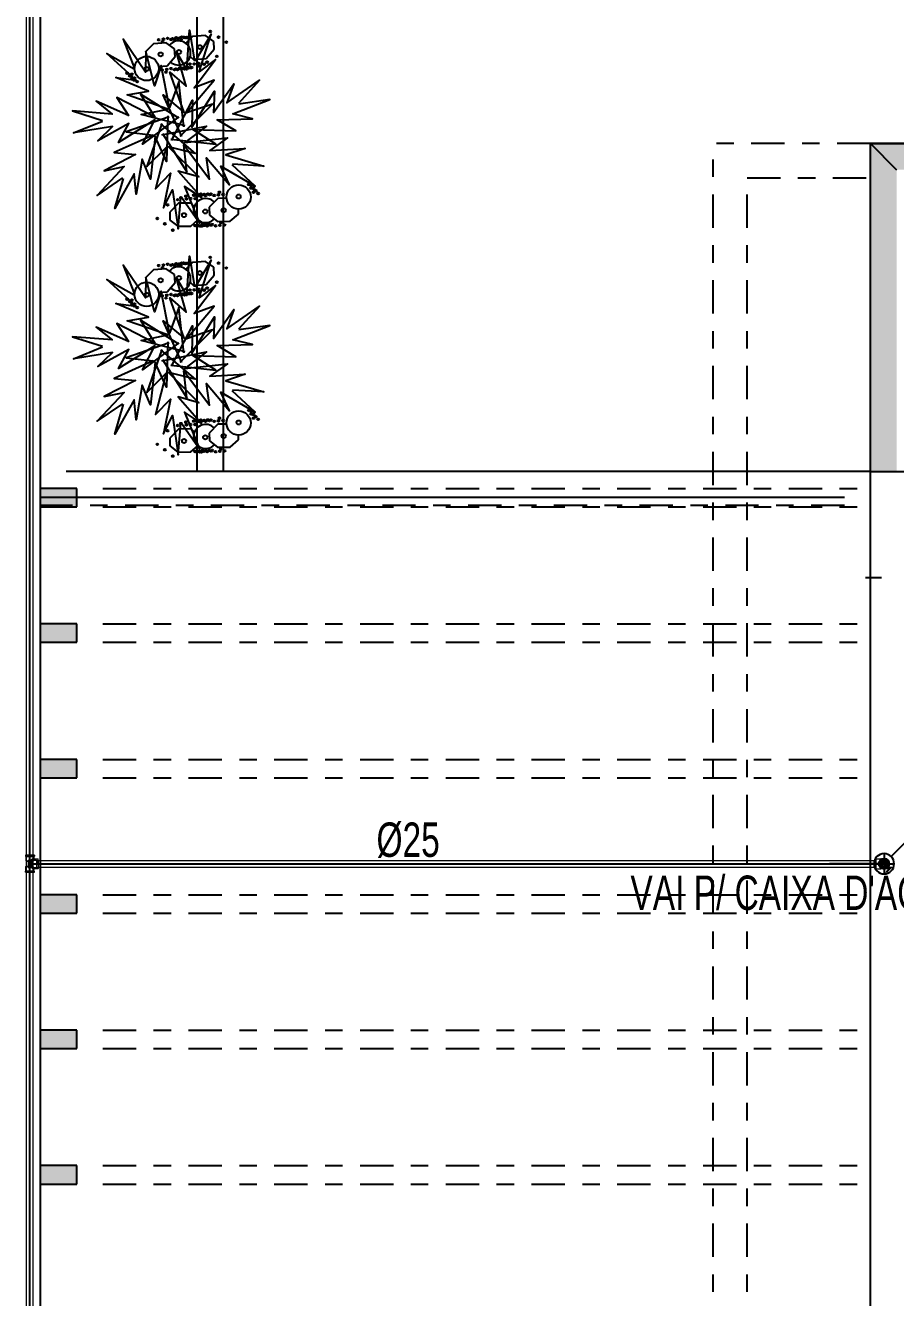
# Model space of a CAD drawing. Header units: millimetres. Extents: x 1573 to 2177, y 1587 to 1932.
# Drawn here: x 1891.17 to 1896.15, y 1916.02 to 1923.3 of the extents above; entities that cross this region are included whole.
import ezdxf
from ezdxf.enums import TextEntityAlignment as Align

# ---------------------------------------------------------------- set-up
doc = ezdxf.new("R2010")
doc.units = ezdxf.units.MM
doc.header["$LTSCALE"] = 0.03
doc.linetypes.add('DASHDOT', pattern=[25.4, 12.7, -6.35, 0, -6.35])
for name, color, linetype in [('-HIDRO', 8, 'Continuous'), ('AF', 2, 'Continuous'), ('Prumadas_T', 2, 'Continuous')]:
    doc.layers.add(name, color=color, linetype=linetype)
doc.layers.add('TigreCad', color=2, linetype='Continuous', lineweight=13)
doc.styles.add('CELIO_COTA', font='technic_.ttf', dxfattribs={"width": 0.85})

# ---------------------------------------------------------------- blocks, each defined once
blk = doc.blocks.new('35288376p')
at = {"layer": 'TigreCad'}
for p, q in [((-32.5, 17), (-32.5, -17)), ((-32.5, 17), (-28.5, 17)), ((-28.5, 17), (-26.6, 15.1)), ((-28.5, 17), (-28.5, -17)), ((-26.6, 15.1), (-26.6, -15.1)), ((-26.6, 15.1), (-21.5, 15.1)), ((-21.5, 15.1), (-11, 0)), ((-19, 17.6), (-19, 31.5)), ((-19, 17.6), (-6.9, 10.5)), ((0, 32), (-18.5, 32)), ((-11, 0), (-11, 6)), ((-9.3, 0), (-9.3, 3.4)), ((6.5, 10.5), (-6.5, 10.5)), ((6.3, 6.4), (-6.3, 6.4)), ((0, 6.5), (-0.1, 6.4)), ((0, 32), (18.5, 32)), ((0, 6.5), (0.1, 6.4)), ((19, 17.6), (6.9, 10.5)), ((9.3, 0), (9.3, 3.4)), ((9.3, -13.4), (9.3, 0)), ((21.5, 15.1), (11, 0)), ((11, 0), (11, 6)), ((11, -15.1), (11, 0)), ((19, 31.5), (19, 17.6)), ((26.6, 15.1), (21.5, 15.1)), ((28.5, 17), (26.6, 15.1)), ((26.6, -15.1), (26.6, 15.1)), ((32.5, 17), (28.5, 17)), ((28.5, -17), (28.5, 17)), ((32.5, -17), (32.5, 17)), ((-32.5, -17), (-28.5, -17)), ((-28.5, -17), (-26.6, -15.1)), ((-26.6, -15.1), (-11, -15.1)), ((-11, -15.1), (-11, 0)), ((-11, -15.1), (-9.3, -13.4)), ((-9.3, -13.4), (-9.3, 0)), ((9.3, -13.4), (-9.3, -13.4)), ((11, -15.1), (9.3, -13.4)), ((26.6, -15.1), (11, -15.1)), ((28.5, -17), (26.6, -15.1)), ((32.5, -17), (28.5, -17))]:
    blk.add_line(p, q, dxfattribs=at)
for centre, radius, start, end in [((-21.5, 17.6), 2.5, 270, 0), ((-18.5, 31.5), 0.5, 90, 180), ((-6.5, 6), 4.5, 90, 180), ((-6.3, 3.4), 3, 90, 180), ((6.3, 3.4), 3, 0, 90), ((6.5, 6), 4.5, 0, 90), ((18.5, 31.5), 0.5, 0, 90), ((21.5, 17.6), 2.5, 180, 270)]:
    blk.add_arc(centre, radius, start, end, dxfattribs=at)
blk = doc.blocks.new('35217835s')
at = {"layer": 'TigreCad', "linetype": 'Continuous'}
for p, q in [((-10.8, 2.1), (-10.8, 0)), ((10.8, 2.1), (10.8, 0)), ((-19, -12), (-16.6, -9.6)), ((-19, -31.5), (-19, -12)), ((-19, -12), (-18.4, -12)), ((-19, -31.5), (19, -31.5)), ((-18.5, -32), (18.5, -32)), ((-15.9, -6.1), (-18.4, -12)), ((-17.6, -11.4), (-17.7, -11.5)), ((-17.7, -11.5), (-17.7, -11.5)), ((-2.4, -10.5), (-2.4, -10.5)), ((-2.4, -10.5), (-2.4, -10.5)), ((-2.4, -10.5), (-2.2, -10.5)), ((-2.2, -10.5), (-2.2, -10.6)), ((-2.1, -10.6), (-2.1, -10.6)), ((18.4, -12), (15.9, -6.1)), ((19, -12), (16.6, -9.6)), ((17.7, -11.5), (17.7, -11.5)), ((19, -12), (18.4, -12)), ((19, -31.5), (19, -12))]:
    blk.add_line(p, q, dxfattribs=at)
for radius in [17, 16.5, 13, 12.5, 12.5, 12.3]:
    blk.add_circle((0, 0), radius, dxfattribs=at)
for centre, radius, start, end in [((0, 0), 11, 169.0575, 10.9425), ((0, 0), 10.8, 4.7444, 0), ((0, 0), 10.8, 0, 90), ((0, 0), 10.8, 4.107, 4.7522), ((0, 0), 10.8, 0.0025, 4.109), ((-18.5, -31.5), 0.5, 180, 270.0001), ((122.5, -131), 184.4, 139.5733, 139.8217), ((122.5, -130.9), 184.4, 139.5734, 139.8218), ((102.5, -113.9), 158.1, 139.0905, 139.5787), ((102.2, -113.6), 157.7, 139.0892, 139.5793), ((-20.7, -9.1), 3.81, 321.1517, 321.8096), ((-20.6, -9.2), 3.75, 321.1192, 321.7865), ((0, 30.1), 47.7, 269.9994, 271.4593), ((-102.5, -113.9), 158.1, 40.4212, 40.9084), ((-102.2, -113.6), 157.7, 40.4207, 40.9097), ((21, -8.9), 4.24, 216.6374, 218.8063), ((-122.5, -131), 184.4, 40.1783, 40.4266), ((-122.5, -131), 184.4, 40.1782, 40.4266), ((18.5, -31.5), 0.5, 270, 0)]:
    blk.add_arc(centre, radius, start, end, dxfattribs=at)
for points, start_tangent, end_tangent in [([(-18.4, -12), (-18.2, -12), (-18, -11.8), (-17.8, -11.7), (-17.7, -11.5)], (0.999948, 0.01016), (0.62733, 0.778754)), ([(-17.7, -11.5), (-17.9, -11.7), (-18.1, -11.9), (-18.4, -12)], (-0.626766, -0.779208), (-1, 0)), ([(-18.4, -12), (-18.2, -12), (-18, -11.8), (-17.8, -11.6), (-17.7, -11.5)], (0.999948, 0.01016), (0.62776, 0.778407)), ([(-16.9, -13.5), (-17.3, -13.2), (-17.9, -12.6), (-18.4, -12)], (-0.790846, 0.612015), (-0.556693, 0.830718)), ([(0, -17.6), (-3.1, -17.5), (-6.1, -17.2), (-7.6, -17), (-9, -16.7), (-10.3, -16.4), (-11.6, -16), (-12.8, -15.6), (-13.9, -15.2), (-14.9, -14.7), (-15.8, -14.2), (-16.6, -13.7), (-17.3, -13.2), (-17.9, -12.6), (-18.4, -12)], (-1, 0), (-0.556693, 0.830718)), ([(-17.7, -11.5), (-17.6, -11.4), (-17.4, -11.1), (-17.2, -10.8), (-17, -10.4), (-16.7, -9.9), (-16.4, -9.3), (-16.2, -8.7), (-15.9, -8), (-15.7, -7.3), (-15.6, -6.8)], (0.618347, 0.785905), (0.236532, 0.971624)), ([(-17.7, -11.5), (-17.6, -11.4), (-17.4, -11), (-17.1, -10.7), (-16.9, -10.2), (-16.6, -9.6), (-16.3, -9), (-16, -8.3), (-15.8, -7.6), (-15.6, -6.9), (-15.6, -6.8)], (0.618652, 0.785665), (0.236504, 0.971631)), ([(-15.6, -6.8), (-15.7, -7.1), (-15.8, -7.5), (-15.9, -8), (-16.2, -8.8), (-16.6, -9.6), (-16.9, -10.3), (-17.3, -10.9), (-17.6, -11.3), (-17.6, -11.4)], (-0.236664, -0.971591), (-0.591701, -0.806157)), ([(0, -17.6), (-3.1, -17.5), (-6.1, -17.2), (-7.6, -17), (-9, -16.7), (-10.3, -16.4), (-11.6, -16), (-12.8, -15.6), (-13.9, -15.2), (-14.9, -14.7), (-15.8, -14.2), (-16.6, -13.7), (-16.9, -13.5)], (-1, 0), (-0.790846, 0.612015)), ([(15.1, -14.6), (13.7, -15.3), (12.1, -15.9), (10.3, -16.4), (8.4, -16.8), (6.4, -17.2), (4.3, -17.4), (2.2, -17.6), (0, -17.6)], (-0.887446, -0.460912), (-1, 0)), ([(13.5, -15.4), (12.1, -15.9), (10.3, -16.4), (8.4, -16.8), (6.4, -17.2), (4.3, -17.4), (2.2, -17.6), (1.2, -17.6)], (-0.927779, -0.37313), (-0.999675, -0.025478)), ([(13.4, -10.4), (13.5, -10.6), (13.9, -11.6), (14.3, -12.6), (14.7, -13.6), (15.1, -14.6)], (0.305015, -0.952348), (0.311359, -0.950292)), ([(13.4, -10.4), (13.5, -10.6), (13.9, -11.6), (14.3, -12.6), (14.7, -13.6), (15.1, -14.6)], (0.305015, -0.952348), (0.311359, -0.950292)), ([(15.1, -14.6), (13.7, -15.3), (13.5, -15.4)], (-0.887446, -0.460912), (-0.927779, -0.37313)), ([(17.7, -12.8), (17.1, -13.4), (16.2, -14), (15.1, -14.6)], (-0.694481, -0.719511), (-0.88743, -0.460943)), ([(17.7, -12.8), (17.1, -13.4), (16.2, -14), (15.1, -14.6)], (-0.694459, -0.719532), (-0.887446, -0.460912)), ([(17.6, -11.4), (17.4, -11.1), (17.2, -10.7), (16.9, -10.2), (16.6, -9.7), (16.3, -9), (16, -8.3), (15.8, -7.6), (15.6, -6.9), (15.6, -6.8)], (-0.597624, 0.801776), (-0.236639, 0.971598)), ([(17.7, -11.5), (17.6, -11.3), (17.3, -10.9), (16.9, -10.3), (16.6, -9.6), (16.2, -8.8), (15.9, -7.9), (15.8, -7.5), (15.7, -7.1), (15.6, -6.8)], (-0.611926, 0.790915), (-0.236701, 0.971583)), ([(18.4, -12), (18.2, -12), (18, -11.8), (17.8, -11.6), (17.7, -11.5)], (-0.999948, 0.01016), (-0.627541, 0.778584)), ([(18.4, -12), (18.1, -11.9), (17.9, -11.7), (17.7, -11.5)], (-1, 0), (-0.626764, 0.779209)), ([(18.4, -12), (18.2, -12), (18, -11.8), (17.8, -11.6), (17.7, -11.5)], (-0.999948, 0.01016), (-0.62754, 0.778584)), ([(18.4, -12), (17.8, -12.7), (17.7, -12.8)], (-0.556784, -0.830657), (-0.694481, -0.719511))]:
    blk.add_spline(points, degree=3, dxfattribs=dict(at, start_tangent=start_tangent, end_tangent=end_tangent))
blk = doc.blocks.new('10120250p')
at = {"layer": 'TigreCad', "linetype": 'Continuous'}
for p, q in [((-38.568298, 14.2), (-6.34449, 14.2)), ((-38.568298, 14.2), (-38.568298, 12.5)), ((-38.568298, 12.5), (-38.568298, -12.5)), ((-6.34449, 14.2), (0, 12.5)), ((-6.34449, 14.2), (-6.34449, -14.2)), ((0, 12.5), (0, -12.5)), ((-38.568298, -14.2), (-38.568298, -12.5)), ((-38.568298, -14.2), (-6.34449, -14.2)), ((-6.34449, -14.2), (0, -12.5))]:
    blk.add_line(p, q, dxfattribs=at)

msp = doc.modelspace()

# ---------------------------------------------------------------- hatches: boundary and pattern name
at = {"layer": '-HIDRO', "ltscale": 100}
h = msp.add_hatch(color=256, dxfattribs=at)
h.dxf.hatch_style = 1
h.paths.add_polyline_path([(1896.1549, 1922.4703), (1896.0049, 1922.6203), (1896.0049, 1920.7453), (1896.1549, 1920.7453)])
at = {"layer": '-HIDRO'}
h = msp.add_hatch(color=256, dxfattribs=at)
h.dxf.hatch_style = 1
h.paths.add_polyline_path([(1905.6829, 1922.6203), (1896.0049, 1922.6203), (1896.1549, 1922.4703), (1905.6829, 1922.4703)])
h = msp.add_hatch(color=256, dxfattribs=at)
h.dxf.hatch_style = 1
h.paths.add_polyline_path([(1891.2559, 1920.5428), (1891.4659, 1920.5428), (1891.4659, 1920.6478), (1891.2559, 1920.6478)])
h = msp.add_hatch(color=256, dxfattribs=at)
h.dxf.hatch_style = 1
h.paths.add_polyline_path([(1891.2559, 1919.7682), (1891.4659, 1919.7682), (1891.4659, 1919.8732), (1891.2559, 1919.8732)])
h = msp.add_hatch(color=256, dxfattribs=at)
h.dxf.hatch_style = 1
h.paths.add_polyline_path([(1891.2559, 1918.9936), (1891.4659, 1918.9936), (1891.4659, 1919.0986), (1891.2559, 1919.0986)])
h = msp.add_hatch(color=256, dxfattribs=at)
h.dxf.hatch_style = 1
h.paths.add_polyline_path([(1891.2559, 1918.219), (1891.4659, 1918.219), (1891.4659, 1918.324), (1891.2559, 1918.324)])
h = msp.add_hatch(color=256, dxfattribs=at)
h.dxf.hatch_style = 1
h.paths.add_polyline_path([(1891.2559, 1917.4444), (1891.4659, 1917.4444), (1891.4659, 1917.5494), (1891.2559, 1917.5494)])
h = msp.add_hatch(color=256, dxfattribs=at)
h.dxf.hatch_style = 1
h.paths.add_polyline_path([(1891.2559, 1916.6698), (1891.4659, 1916.6698), (1891.4659, 1916.7748), (1891.2559, 1916.7748)])

# ---------------------------------------------------------------- linework, layer by layer
for p, q in [((1891.2559, 1926.4843), (1891.2559, 1892.5888)), ((1892.1544, 1920.7453), (1892.1544, 1926.4843)), ((1892.3044, 1920.7453), (1892.3044, 1926.4843)), ((1892.2011, 1923.2382), (1892.1276, 1923.2323)), ((1892.2487, 1923.205), (1892.2011, 1923.2382)), ((1891.9036, 1923.1904), (1891.8596, 1923.1472)), ((1891.9772, 1923.1964), (1891.9036, 1923.1904)), ((1892.0248, 1923.1632), (1891.9772, 1923.1964)), ((1892.1276, 1923.2323), (1892.0889, 1923.1944)), ((1892.2523, 1923.1604), (1892.2487, 1923.205)), ((1891.8596, 1923.1472), (1891.8618, 1923.1189)), ((1891.9825, 1923.0645), (1892.0284, 1923.1185)), ((1892.0284, 1923.1185), (1892.0248, 1923.1632)), ((1892.1144, 1923.1192), (1892.1329, 1923.1005)), ((1892.1329, 1923.1005), (1892.2064, 1923.1064)), ((1892.2064, 1923.1064), (1892.2523, 1923.1604)), ((1891.9332, 1923.0606), (1891.9825, 1923.0645)), ((1896.0049, 1922.6203), (1905.6829, 1922.6203)), ((1896.0049, 1920.7453), (1896.0049, 1922.6203)), ((1896.1549, 1922.4703), (1896.0049, 1922.6203)), ((1896.0049, 1922.6203), (1896.1549, 1922.4703)), ((1905.6829, 1922.6203), (1896.0049, 1922.6203)), ((1896.0049, 1922.6203), (1896.1549, 1922.4703)), ((1905.6829, 1922.6203), (1896.0049, 1922.6203)), ((1892.2726, 1922.3072), (1892.2235, 1922.2561)), ((1892.3221, 1922.3081), (1892.2726, 1922.3072)), ((1892.0465, 1922.2791), (1891.9974, 1922.2281)), ((1891.9974, 1922.2281), (1891.9983, 1922.1833)), ((1892.1203, 1922.2805), (1892.0465, 1922.2791)), ((1892.1376, 1922.2607), (1892.1203, 1922.2805)), ((1892.2235, 1922.2561), (1892.2243, 1922.2113)), ((1892.3902, 1922.2171), (1892.3897, 1922.2455)), ((1891.9983, 1922.1833), (1892.0438, 1922.1472)), ((1892.0438, 1922.1472), (1892.1175, 1922.1486)), ((1892.1175, 1922.1486), (1892.1584, 1922.1841)), ((1892.2243, 1922.2113), (1892.2698, 1922.1753)), ((1892.2698, 1922.1753), (1892.3436, 1922.1767)), ((1892.3436, 1922.1767), (1892.3902, 1922.2171)), ((1892.1276, 1921.9404), (1892.0889, 1921.9025)), ((1892.2011, 1921.9463), (1892.1276, 1921.9404)), ((1892.2487, 1921.9131), (1892.2011, 1921.9463)), ((1891.9036, 1921.8985), (1891.8596, 1921.8553)), ((1891.9772, 1921.9044), (1891.9036, 1921.8985)), ((1892.0248, 1921.8713), (1891.9772, 1921.9044)), ((1892.0284, 1921.8266), (1892.0248, 1921.8713)), ((1892.2064, 1921.8145), (1892.2523, 1921.8685)), ((1892.2523, 1921.8685), (1892.2487, 1921.9131)), ((1891.8596, 1921.8553), (1891.8618, 1921.827)), ((1891.9825, 1921.7726), (1892.0284, 1921.8266)), ((1892.1144, 1921.8273), (1892.1329, 1921.8086)), ((1892.1329, 1921.8086), (1892.2064, 1921.8145)), ((1891.9332, 1921.7686), (1891.9825, 1921.7726)), ((1892.0465, 1920.9872), (1891.9974, 1920.9362)), ((1892.1203, 1920.9886), (1892.0465, 1920.9872)), ((1892.1376, 1920.9688), (1892.1203, 1920.9886)), ((1892.2726, 1921.0153), (1892.2235, 1920.9642)), ((1892.3221, 1921.0162), (1892.2726, 1921.0153)), ((1891.9974, 1920.9362), (1891.9983, 1920.8914)), ((1892.2235, 1920.9642), (1892.2243, 1920.9194)), ((1892.2243, 1920.9194), (1892.2698, 1920.8834)), ((1892.3436, 1920.8848), (1892.3902, 1920.9252)), ((1892.3902, 1920.9252), (1892.3897, 1920.9536)), ((1891.9983, 1920.8914), (1892.0438, 1920.8553)), ((1892.0438, 1920.8553), (1892.1175, 1920.8567)), ((1892.1175, 1920.8567), (1892.1584, 1920.8922)), ((1892.2698, 1920.8834), (1892.3436, 1920.8848)), ((1892.1544, 1920.7453), (1891.4044, 1920.7453)), ((1896.0049, 1920.7453), (1892.1544, 1920.7453)), ((1896.0049, 1915.9003), (1896.0049, 1920.7453)), ((1896.0049, 1920.7453), (1896.9829, 1920.7453)), ((1891.4659, 1920.6478), (1891.2559, 1920.6478)), ((1891.2559, 1920.6478), (1891.2559, 1920.5428)), ((1891.4659, 1920.5428), (1891.4659, 1920.6478)), ((1895.8564, 1920.5953), (1891.2559, 1920.5953)), ((1891.2559, 1920.5428), (1891.4659, 1920.5428)), ((1896.0681, 1920.1368), (1895.9764, 1920.1368)), ((1895.9764, 1920.1368), (1895.9764, 1920.1368)), ((1891.4659, 1919.8732), (1891.2559, 1919.8732)), ((1891.2559, 1919.8732), (1891.2559, 1919.7682)), ((1891.4659, 1919.7682), (1891.4659, 1919.8732)), ((1891.2559, 1919.7682), (1891.4659, 1919.7682)), ((1891.4659, 1919.0986), (1891.2559, 1919.0986)), ((1891.2559, 1919.0986), (1891.2559, 1918.9936)), ((1891.4659, 1918.9936), (1891.4659, 1919.0986)), ((1891.2559, 1918.9936), (1891.4659, 1918.9936)), ((1891.4659, 1918.324), (1891.2559, 1918.324)), ((1891.2559, 1918.324), (1891.2559, 1918.219)), ((1891.4659, 1918.219), (1891.4659, 1918.324)), ((1891.2559, 1918.219), (1891.4659, 1918.219)), ((1891.4659, 1917.5494), (1891.2559, 1917.5494)), ((1891.2559, 1917.5494), (1891.2559, 1917.4444)), ((1891.4659, 1917.4444), (1891.4659, 1917.5494)), ((1891.2559, 1917.4444), (1891.4659, 1917.4444)), ((1891.4659, 1916.7748), (1891.2559, 1916.7748)), ((1891.2559, 1916.7748), (1891.2559, 1916.6698)), ((1891.4659, 1916.6698), (1891.4659, 1916.7748)), ((1891.2559, 1916.6698), (1891.4659, 1916.6698))]:
    msp.add_line(p, q, dxfattribs=at)
at = {"layer": '-HIDRO', "linetype": 'DASHDOT', "ltscale": 0.5}
for p, q in [((1895.1049, 1909.8763), (1895.1049, 1922.6203)), ((1896.0049, 1922.6203), (1895.1049, 1922.6203)), ((1895.2999, 1909.8763), (1895.2999, 1922.4253)), ((1895.2999, 1922.4253), (1896.0049, 1922.4253)), ((1891.6144, 1920.6478), (1896.0049, 1920.6478)), ((1895.8564, 1920.5503), (1891.2559, 1920.5503)), ((1891.6144, 1920.5428), (1896.0049, 1920.5428)), ((1891.6144, 1919.8732), (1896.0049, 1919.8732)), ((1891.6144, 1919.7682), (1896.0049, 1919.7682)), ((1891.6144, 1919.0986), (1896.0049, 1919.0986)), ((1891.6144, 1918.9936), (1896.0049, 1918.9936)), ((1891.6144, 1918.324), (1896.0049, 1918.324)), ((1891.6144, 1918.219), (1896.0049, 1918.219)), ((1891.6144, 1917.5494), (1896.0049, 1917.5494)), ((1891.6144, 1917.4444), (1896.0049, 1917.4444)), ((1891.6144, 1916.7748), (1896.0049, 1916.7748)), ((1891.6144, 1916.6698), (1896.0049, 1916.6698))]:
    msp.add_line(p, q, dxfattribs=at)
at = {"layer": '-HIDRO'}
for points in [[(1892.0657, 1922.6608), (1891.96, 1922.8986), (1892.0796, 1922.7987), (1891.9987, 1923.0297), (1892.0913, 1922.948), (1892.0352, 1923.1426), (1892.096, 1923.043), (1892.1102, 1923.2691), (1892.1391, 1923.0926)], [(1892.0573, 1922.6624), (1892.2412, 1922.8465), (1892.0937, 1922.7961), (1892.2519, 1922.9828), (1892.1362, 1922.9396), (1892.2583, 1923.1013), (1892.1658, 1923.03), (1892.2336, 1923.2462), (1892.1433, 1923.0918)], [(1892.0784, 1922.7154), (1892.049, 1922.9739), (1891.9965, 1922.8272), (1891.9492, 1923.0673), (1891.9108, 1922.95), (1891.8605, 1923.1462), (1891.8586, 1923.0295), (1891.7318, 1923.2172), (1891.7963, 1923.0504)], [(1892.0848, 1922.721), (1891.833, 1922.7866), (1891.9856, 1922.8178), (1891.7547, 1922.8986), (1891.8763, 1922.92), (1891.6891, 1922.9976), (1891.805, 1922.983), (1891.637, 1923.135), (1891.793, 1923.0476)], [(1892.0067, 1922.6383), (1892.1267, 1922.8692), (1892.1232, 1922.7134), (1892.2534, 1922.9206), (1892.2472, 1922.7973), (1892.3644, 1922.9625), (1892.3244, 1922.8528), (1892.51, 1922.9827), (1892.3901, 1922.85)], [(1892.05, 1922.7649), (1891.8296, 1922.9032), (1891.9115, 1922.7706), (1891.6944, 1922.8833), (1891.7622, 1922.7802), (1891.5774, 1922.8632), (1891.6675, 1922.7889), (1891.4416, 1922.8069), (1891.6122, 1922.7532)], [(1892.0027, 1922.6458), (1892.2613, 1922.6168), (1892.13, 1922.7007), (1892.3745, 1922.6934), (1892.2687, 1922.7569), (1892.4712, 1922.7623), (1892.3578, 1922.7902), (1892.5691, 1922.872), (1892.3921, 1922.8463)], [(1892.0497, 1922.7734), (1891.8414, 1922.6174), (1891.9121, 1922.7563), (1891.705, 1922.6261), (1891.764, 1922.7345), (1891.5867, 1922.6365), (1891.6704, 1922.718), (1891.4468, 1922.6815), (1891.6124, 1922.749)], [(1891.9937, 1922.7737), (1891.7481, 1922.6875), (1891.9028, 1922.6689), (1891.6793, 1922.5694), (1891.8022, 1922.5581), (1891.6221, 1922.4654), (1891.7364, 1922.4895), (1891.5815, 1922.3241), (1891.7298, 1922.4241)], [(1891.9868, 1922.7787), (1891.9789, 1922.5186), (1891.9144, 1922.6605), (1891.8871, 1922.4173), (1891.8391, 1922.5311), (1891.8052, 1922.3314), (1891.7936, 1922.4476), (1891.6828, 1922.25), (1891.7333, 1922.4216)], [(1891.9517, 1922.735), (1891.8659, 1922.4893), (1891.9769, 1922.5987), (1891.9154, 1922.3619), (1892.0009, 1922.451), (1891.961, 1922.2523), (1892.0134, 1922.3567), (1892.0462, 1922.1325), (1892.0605, 1922.3108)], [(1891.9435, 1922.7328), (1892.1419, 1922.5644), (1891.9908, 1922.6025), (1892.1638, 1922.4295), (1892.045, 1922.463), (1892.1799, 1922.3119), (1892.0819, 1922.3753), (1892.1673, 1922.1654), (1892.0646, 1922.3119)], [(1891.9523, 1922.6703), (1892.2077, 1922.7205), (1892.0837, 1922.626), (1892.3268, 1922.6535), (1892.2266, 1922.5814), (1892.4289, 1922.5928), (1892.3181, 1922.5557), (1892.5354, 1922.4915), (1892.3569, 1922.5026)], [(1891.9557, 1922.6781), (1892.0943, 1922.4579), (1892.078, 1922.6129), (1892.2248, 1922.4171), (1892.2085, 1922.5395), (1892.3389, 1922.3845), (1892.29, 1922.4905), (1892.4857, 1922.3763), (1892.3552, 1922.4987)], [(1892.0657, 1921.3689), (1891.96, 1921.6067), (1892.0796, 1921.5068), (1891.9987, 1921.7378), (1892.0913, 1921.6561), (1892.0352, 1921.8507), (1892.096, 1921.751), (1892.1102, 1921.9772), (1892.1391, 1921.8007)], [(1892.0573, 1921.3705), (1892.2412, 1921.5546), (1892.0937, 1921.5042), (1892.2519, 1921.6909), (1892.1362, 1921.6477), (1892.2583, 1921.8094), (1892.1658, 1921.7381), (1892.2336, 1921.9543), (1892.1433, 1921.7999)], [(1892.0784, 1921.4235), (1892.049, 1921.682), (1891.9965, 1921.5353), (1891.9492, 1921.7754), (1891.9108, 1921.6581), (1891.8605, 1921.8543), (1891.8586, 1921.7375), (1891.7318, 1921.9253), (1891.7963, 1921.7585)], [(1892.0848, 1921.429), (1891.833, 1921.4947), (1891.9856, 1921.5259), (1891.7547, 1921.6067), (1891.8763, 1921.6281), (1891.6891, 1921.7057), (1891.805, 1921.6911), (1891.637, 1921.8431), (1891.793, 1921.7557)], [(1892.0067, 1921.3464), (1892.1267, 1921.5773), (1892.1232, 1921.4215), (1892.2534, 1921.6287), (1892.2472, 1921.5054), (1892.3644, 1921.6706), (1892.3244, 1921.5609), (1892.51, 1921.6908), (1892.3901, 1921.5581)], [(1892.05, 1921.473), (1891.8296, 1921.6113), (1891.9115, 1921.4787), (1891.6944, 1921.5914), (1891.7622, 1921.4883), (1891.5774, 1921.5713), (1891.6675, 1921.497), (1891.4416, 1921.515), (1891.6122, 1921.4613)], [(1892.0027, 1921.3539), (1892.2613, 1921.3249), (1892.13, 1921.4088), (1892.3745, 1921.4015), (1892.2687, 1921.465), (1892.4712, 1921.4704), (1892.3578, 1921.4983), (1892.5691, 1921.5801), (1892.3921, 1921.5544)], [(1892.0497, 1921.4815), (1891.8414, 1921.3255), (1891.9121, 1921.4644), (1891.705, 1921.3342), (1891.764, 1921.4426), (1891.5867, 1921.3446), (1891.6704, 1921.4261), (1891.4468, 1921.3896), (1891.6124, 1921.4571)], [(1891.9937, 1921.4817), (1891.7481, 1921.3956), (1891.9028, 1921.377), (1891.6793, 1921.2775), (1891.8022, 1921.2662), (1891.6221, 1921.1735), (1891.7364, 1921.1976), (1891.5815, 1921.0322), (1891.7298, 1921.1322)], [(1891.9868, 1921.4868), (1891.9789, 1921.2267), (1891.9144, 1921.3685), (1891.8871, 1921.1254), (1891.8391, 1921.2392), (1891.8052, 1921.0395), (1891.7936, 1921.1557), (1891.6828, 1920.9581), (1891.7333, 1921.1296)], [(1891.9517, 1921.4431), (1891.8659, 1921.1974), (1891.9769, 1921.3068), (1891.9154, 1921.07), (1892.0009, 1921.159), (1891.961, 1920.9604), (1892.0134, 1921.0648), (1892.0462, 1920.8406), (1892.0605, 1921.0189)], [(1891.9435, 1921.4409), (1892.1419, 1921.2725), (1891.9908, 1921.3106), (1892.1638, 1921.1376), (1892.045, 1921.171), (1892.1799, 1921.02), (1892.0819, 1921.0834), (1892.1673, 1920.8735), (1892.0646, 1921.02)], [(1891.9523, 1921.3784), (1892.2077, 1921.4285), (1892.0837, 1921.3341), (1892.3268, 1921.3616), (1892.2266, 1921.2895), (1892.4289, 1921.3008), (1892.3181, 1921.2637), (1892.5354, 1921.1996), (1892.3569, 1921.2107)], [(1891.9557, 1921.3862), (1892.0943, 1921.166), (1892.078, 1921.321), (1892.2248, 1921.1252), (1892.2085, 1921.2475), (1892.3389, 1921.0926), (1892.29, 1921.1986), (1892.4857, 1921.0844), (1892.3552, 1921.2068)]]:
    msp.add_lwpolyline(points, dxfattribs=at)
for centre, radius in [((1892.2289, 1923.262), 0.00504), ((1891.9341, 1923.2144), 0.00504), ((1891.9565, 1923.2023), 0.00504), ((1891.9616, 1923.2179), 0.00504), ((1891.9853, 1923.2223), 0.00504), ((1892.0047, 1923.2163), 0.00504), ((1892.0133, 1923.2195), 0.00504), ((1892.0224, 1923.2164), 0.00504), ((1892.0343, 1923.225), 0.00504), ((1892.0423, 1923.2206), 0.00504), ((1892.0534, 1923.224), 0.00504), ((1892.0625, 1923.2197), 0.00504), ((1892.0656, 1923.2288), 0.00504), ((1892.0757, 1923.2283), 0.00504), ((1892.086, 1923.2266), 0.00504), ((1892.0948, 1923.2273), 0.00504), ((1892.1023, 1923.2279), 0.00504), ((1892.1694, 1923.1722), 0.0118), ((1892.2765, 1923.2288), 0.00504), ((1892.3211, 1923.2006), 0.00504), ((1891.8648, 1923.0498), 0.0692), ((1891.9455, 1923.1303), 0.0118), ((1892.0501, 1923.1441), 0.0118), ((1892.2668, 1923.1196), 0.00504), ((1891.754, 1923.0226), 0.00504), ((1891.7809, 1923.0169), 0.00504), ((1891.865, 1923.0471), 0.0118), ((1891.9533, 1923.0414), 0.00504), ((1891.9758, 1923.0293), 0.00504), ((1891.9808, 1923.0449), 0.00504), ((1892.0045, 1923.0493), 0.00504), ((1892.0239, 1923.0433), 0.00504), ((1892.0325, 1923.0465), 0.00504), ((1892.0416, 1923.0434), 0.00504), ((1892.0536, 1923.052), 0.00504), ((1892.0615, 1923.0476), 0.00504), ((1892.0726, 1923.051), 0.00504), ((1892.0818, 1923.0467), 0.00504), ((1892.0848, 1923.0558), 0.00504), ((1892.095, 1923.0553), 0.00504), ((1892.1052, 1923.0536), 0.00504), ((1892.1126, 1923.0745), 0.00504), ((1892.114, 1923.0543), 0.00504), ((1892.1216, 1923.0549), 0.00504), ((1892.1376, 1923.0753), 0.00504), ((1892.1617, 1923.0793), 0.00504), ((1892.1656, 1923.0638), 0.00504), ((1892.1938, 1923.074), 0.00504), ((1892.2114, 1923.086), 0.00504), ((1891.7684, 1923.0079), 0.00504), ((1891.7826, 1922.9959), 0.00504), ((1891.7941, 1922.9836), 0.00504), ((1891.7959, 1922.9943), 0.00504), ((1891.8107, 1922.9743), 0.00504), ((1892.391, 1922.3147), 0.0692), ((1892.4496, 1922.3867), 0.00504), ((1892.4632, 1922.3659), 0.00504), ((1892.4656, 1922.3765), 0.00504), ((1892.4764, 1922.3635), 0.00504), ((1892.0428, 1922.2998), 0.00504), ((1892.0611, 1922.3107), 0.00504), ((1892.0899, 1922.3192), 0.00504), ((1892.0928, 1922.3034), 0.00504), ((1892.1171, 1922.306), 0.00504), ((1892.1344, 1922.3253), 0.00504), ((1892.1419, 1922.3254), 0.00504), ((1892.1422, 1922.3052), 0.00504), ((1892.1508, 1922.3256), 0.00504), ((1892.1609, 1922.3233), 0.00504), ((1892.171, 1922.3222), 0.00504), ((1892.1746, 1922.3311), 0.00504), ((1892.1835, 1922.3262), 0.00504), ((1892.1948, 1922.329), 0.00504), ((1892.2024, 1922.3241), 0.00504), ((1892.2149, 1922.3319), 0.00504), ((1892.2238, 1922.3283), 0.00504), ((1892.2325, 1922.331), 0.00504), ((1892.2516, 1922.3238), 0.00504), ((1892.2755, 1922.3267), 0.00504), ((1892.2815, 1922.342), 0.00504), ((1892.3031, 1922.3285), 0.00504), ((1892.391, 1922.3174), 0.0118), ((1892.4768, 1922.3424), 0.00504), ((1892.4898, 1922.3505), 0.00504), ((1892.5033, 1922.335), 0.00504), ((1891.9854, 1922.2697), 0.00504), ((1892.0794, 1922.2112), 0.0118), ((1892.2002, 1922.232), 0.0118), ((1892.3055, 1922.2393), 0.0118), ((1891.9263, 1922.1921), 0.00504), ((1891.9691, 1922.1613), 0.00504), ((1892.143, 1922.1514), 0.00504), ((1892.1505, 1922.1516), 0.00504), ((1892.1594, 1922.1517), 0.00504), ((1892.1695, 1922.1494), 0.00504), ((1892.1796, 1922.1484), 0.00504), ((1892.1832, 1922.1572), 0.00504), ((1892.1921, 1922.1524), 0.00504), ((1892.2034, 1922.1551), 0.00504), ((1892.211, 1922.1502), 0.00504), ((1892.2235, 1922.158), 0.00504), ((1892.2324, 1922.1544), 0.00504), ((1892.2411, 1922.1571), 0.00504), ((1892.2602, 1922.1499), 0.00504), ((1892.2841, 1922.1529), 0.00504), ((1892.2901, 1922.1681), 0.00504), ((1892.3117, 1922.1547), 0.00504), ((1892.0146, 1922.1252), 0.00504), ((1891.9616, 1921.9259), 0.00504), ((1891.9853, 1921.9304), 0.00504), ((1892.0047, 1921.9244), 0.00504), ((1892.0133, 1921.9276), 0.00504), ((1892.0224, 1921.9245), 0.00504), ((1892.0343, 1921.9331), 0.00504), ((1892.0423, 1921.9287), 0.00504), ((1892.0534, 1921.9321), 0.00504), ((1892.0625, 1921.9278), 0.00504), ((1892.0656, 1921.9369), 0.00504), ((1892.0757, 1921.9364), 0.00504), ((1892.086, 1921.9347), 0.00504), ((1892.0948, 1921.9354), 0.00504), ((1892.1023, 1921.936), 0.00504), ((1892.2289, 1921.97), 0.00504), ((1892.2765, 1921.9369), 0.00504), ((1891.9341, 1921.9225), 0.00504), ((1891.9565, 1921.9104), 0.00504), ((1892.0501, 1921.8521), 0.0118), ((1892.1694, 1921.8803), 0.0118), ((1892.3211, 1921.9087), 0.00504), ((1891.8648, 1921.7578), 0.0692), ((1891.9455, 1921.8384), 0.0118), ((1892.1126, 1921.7826), 0.00504), ((1892.1376, 1921.7834), 0.00504), ((1892.1617, 1921.7874), 0.00504), ((1892.1938, 1921.7821), 0.00504), ((1892.2114, 1921.7941), 0.00504), ((1892.2668, 1921.8276), 0.00504), ((1891.754, 1921.7307), 0.00504), ((1891.7684, 1921.716), 0.00504), ((1891.7809, 1921.725), 0.00504), ((1891.865, 1921.7552), 0.0118), ((1891.9533, 1921.7495), 0.00504), ((1891.9758, 1921.7374), 0.00504), ((1891.9808, 1921.7529), 0.00504), ((1892.0045, 1921.7574), 0.00504), ((1892.0239, 1921.7514), 0.00504), ((1892.0325, 1921.7546), 0.00504), ((1892.0416, 1921.7515), 0.00504), ((1892.0536, 1921.7601), 0.00504), ((1892.0615, 1921.7557), 0.00504), ((1892.0726, 1921.7591), 0.00504), ((1892.0818, 1921.7548), 0.00504), ((1892.0848, 1921.7639), 0.00504), ((1892.095, 1921.7634), 0.00504), ((1892.1052, 1921.7617), 0.00504), ((1892.114, 1921.7624), 0.00504), ((1892.1216, 1921.763), 0.00504), ((1892.1656, 1921.7719), 0.00504), ((1891.7826, 1921.7039), 0.00504), ((1891.7941, 1921.6916), 0.00504), ((1891.7959, 1921.7024), 0.00504), ((1891.8107, 1921.6824), 0.00504), ((1892.391, 1921.0228), 0.0692), ((1892.4496, 1921.0948), 0.00504), ((1892.4632, 1921.0739), 0.00504), ((1892.4656, 1921.0845), 0.00504), ((1892.4764, 1921.0716), 0.00504), ((1892.4768, 1921.0505), 0.00504), ((1892.4898, 1921.0586), 0.00504), ((1891.9854, 1920.9778), 0.00504), ((1892.0428, 1921.0079), 0.00504), ((1892.0611, 1921.0188), 0.00504), ((1892.0899, 1921.0272), 0.00504), ((1892.0928, 1921.0115), 0.00504), ((1892.1171, 1921.0141), 0.00504), ((1892.1344, 1921.0334), 0.00504), ((1892.1419, 1921.0335), 0.00504), ((1892.1422, 1921.0133), 0.00504), ((1892.1508, 1921.0337), 0.00504), ((1892.1609, 1921.0314), 0.00504), ((1892.171, 1921.0303), 0.00504), ((1892.1746, 1921.0392), 0.00504), ((1892.1835, 1921.0343), 0.00504), ((1892.1948, 1921.0371), 0.00504), ((1892.2024, 1921.0322), 0.00504), ((1892.2149, 1921.04), 0.00504), ((1892.2238, 1921.0363), 0.00504), ((1892.2325, 1921.039), 0.00504), ((1892.2516, 1921.0318), 0.00504), ((1892.2755, 1921.0348), 0.00504), ((1892.2815, 1921.0501), 0.00504), ((1892.3031, 1921.0366), 0.00504), ((1892.391, 1921.0254), 0.0118), ((1892.5033, 1921.0431), 0.00504), ((1892.0794, 1920.9193), 0.0118), ((1892.2002, 1920.9401), 0.0118), ((1892.3055, 1920.9473), 0.0118), ((1891.9263, 1920.9002), 0.00504), ((1891.9691, 1920.8694), 0.00504), ((1892.0146, 1920.8333), 0.00504), ((1892.143, 1920.8595), 0.00504), ((1892.1505, 1920.8597), 0.00504), ((1892.1594, 1920.8598), 0.00504), ((1892.1695, 1920.8575), 0.00504), ((1892.1796, 1920.8564), 0.00504), ((1892.1832, 1920.8653), 0.00504), ((1892.1921, 1920.8605), 0.00504), ((1892.2034, 1920.8632), 0.00504), ((1892.211, 1920.8583), 0.00504), ((1892.2235, 1920.8661), 0.00504), ((1892.2324, 1920.8625), 0.00504), ((1892.2411, 1920.8652), 0.00504), ((1892.2602, 1920.858), 0.00504), ((1892.2841, 1920.861), 0.00504), ((1892.2901, 1920.8762), 0.00504), ((1892.3117, 1920.8627), 0.00504)]:
    msp.add_circle(centre, radius, dxfattribs=at)
for centre, start, end in [((1892.0479, 1923.1386), 228.09057, 139.36947), ((1892.2028, 1922.2373), 44.57349, 315.85239), ((1892.0479, 1921.8467), 228.09057, 139.36947), ((1892.2028, 1920.9454), 44.57349, 315.85239)]:
    msp.add_arc(centre, 0.0692, start, end, dxfattribs=at)
for p, q in [((1896.1241, 1918.5424), (1896.3482, 1918.7665)), ((1896.0831, 1918.5614), (1896.0831, 1918.4414)), ((1896.0231, 1918.5014), (1896.1431, 1918.5014))]:
    msp.add_line(p, q)
for radius in [0.03, 0.015]:
    msp.add_circle((1896.0831, 1918.5014), radius)
at = {"extrusion": (0, 0, -1)}
msp.add_ellipse((1896.0831, 1918.5014), major_axis=(0.041, 0.041), ratio=1, start_param=0.785398, end_param=7.068583, dxfattribs=at)
at = {"layer": 'AF', "ltscale": 100}
for p, q in [((1891.1974, 1898.9135), (1891.1974, 1924.9876)), ((1891.1974, 1918.5014), (1896.0831, 1918.5014))]:
    msp.add_line(p, q, dxfattribs=at)
at = {"layer": 'AF'}
msp.add_line((1896.0831, 1918.5014), (1895.7719, 1918.5014), dxfattribs=at)
at = {"layer": 'TigreCad', "ltscale": 100}
for p, q in [((1891.1786, 1898.9061), (1891.1786, 1924.9396)), ((1891.2161, 1898.9088), (1891.2161, 1924.9396)), ((1891.2454, 1918.5201), (1896.0351, 1918.5201)), ((1891.2454, 1918.4826), (1896.0351, 1918.4826))]:
    msp.add_line(p, q, dxfattribs=at)

# ---------------------------------------------------------------- block references
at = {"ltscale": 100, "xscale": 0.0015, "yscale": 0.0015, "zscale": 0.0015, "rotation": 269.9999999996214}
msp.add_blockref('35217835s', (1896.0831, 1918.5014), dxfattribs=at)
at = {"layer": 'AF', "ltscale": 100, "xscale": 0.0015, "yscale": 0.0015, "zscale": 0.0015}
msp.add_blockref('10120250p', (1891.2454, 1918.5014), dxfattribs=at)
at = {"layer": 'TigreCad', "ltscale": 100, "xscale": 0.0015, "yscale": 0.0015, "zscale": 0.0015, "rotation": 270.0000000000973}
msp.add_blockref('35288376p', (1891.1974, 1918.5014), dxfattribs=at)

# ---------------------------------------------------------------- texts
at = {"layer": 'Prumadas_T', "style": 'CELIO_COTA', "width": 0.85}
for s, height, p in [('%%C25', 0.19655, (1893.3609, 1918.541)), ("VAI P/ CAIXA D'ÁGUA", 0.196552, (1895.6027, 1918.2373))]:
    msp.add_text(s, height=height, rotation=0, dxfattribs=at).set_placement(p, align=Align.CENTER)

doc.saveas('drawing.dxf')
